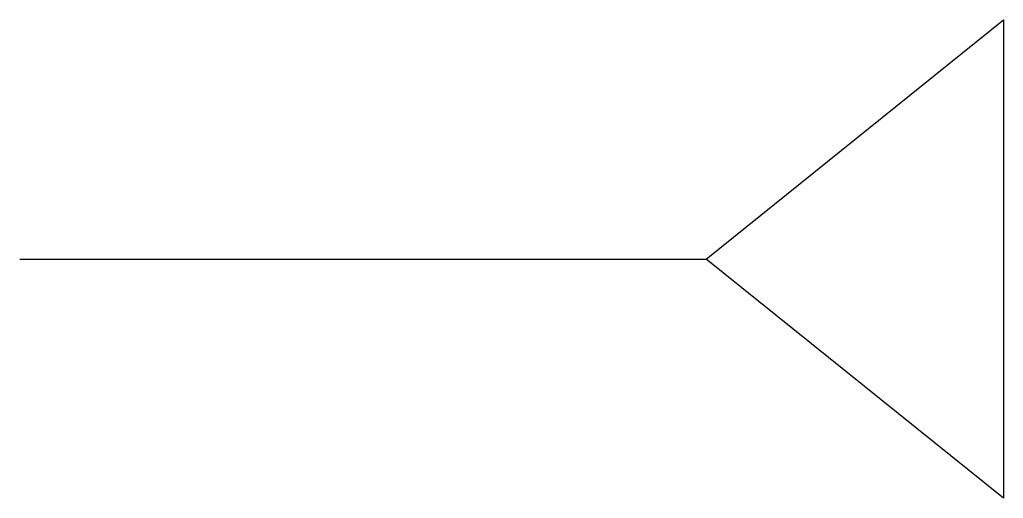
# Model space of a CAD drawing. Header units: millimetres. Extents: x 57.275 to 57.55, y 63.083 to 63.217.
import ezdxf

# ---------------------------------------------------------------- set-up
doc = ezdxf.new("R2010")
doc.units = ezdxf.units.MM
doc.header["$MEASUREMENT"] = 0
doc.layers.add('018', color=4, linetype='Continuous')

msp = doc.modelspace()

# ---------------------------------------------------------------- linework, layer by layer
at = {"layer": '018'}
msp.add_line((57.275, 63.15), (57.46681, 63.15), dxfattribs=at)
msp.add_lwpolyline([(57.54988, 63.08308), (57.46681, 63.15), (57.54988, 63.21692), (57.54988, 63.15)], close=True, dxfattribs=at)

doc.saveas('drawing.dxf')
